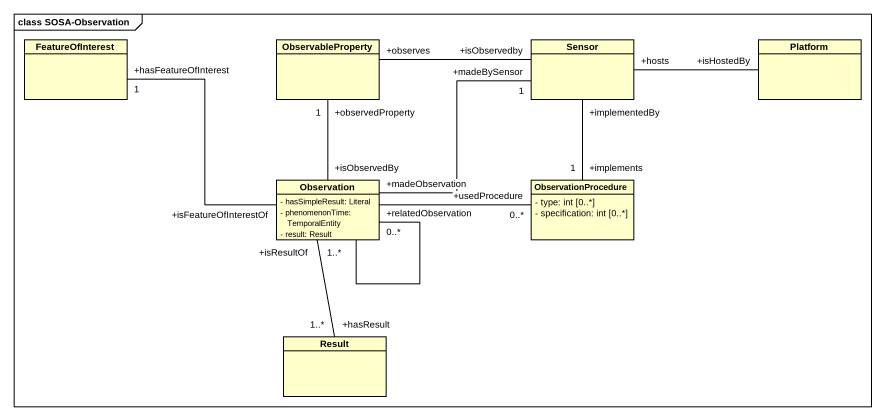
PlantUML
@startuml
mainframe class SOSA-Observation
hide circle
hide empty members
skinparam classAttributeIconSize 0
class FeatureOfInterest
class ObservableProperty
class Sensor
class Platform
class Observation {
  - hasSimpleResult: Literal
  - phenomenonTime: TemporalEntity
  - result: Result
}
class ObservationProcedure {
  - type: int [0..*]
  - specification: int [0..*]
}
class Result
Sensor "+isObservedby" -left- "+observes" ObservableProperty
Sensor "+hosts" -right- "+isHostedBy" Platform
Sensor "+implementedBy" -- "+implements\n1" ObservationProcedure
Observation "+isFeatureOfInterestOf" -left- "+hasFeatureOfInterest\n1" FeatureOfInterest
Observation "+isObservedBy" -up- "+observedProperty\n1" ObservableProperty
Observation "+madeObservation" -right- "+madeBySensor\n1" Sensor
Observation -- "+relatedObservation\n0..*" Observation
Observation -right- "+usedProcedure\n0..*" ObservationProcedure
Observation "+isResultOf\n1..*" -- "+hasResult\n1..*" Result
@enduml
